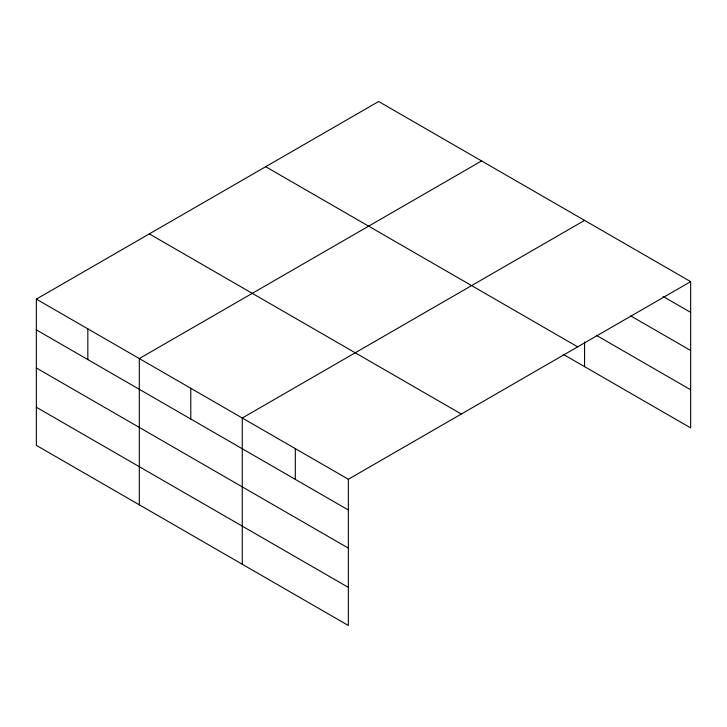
<?xml version="1.0" encoding="UTF-8"?>
<svg xmlns="http://www.w3.org/2000/svg" width="727" height="727" viewBox="0 0 727 727"><rect width="100%" height="100%" fill="white"/><g stroke="black" fill="none" stroke-linecap="round" stroke-linejoin="round"><path stroke-width="1.09" d="M690.65 281.631L378.64 101.498L36.35 299.115L36.35 445.369L348.36 625.502L348.36 479.257L690.65 281.631L690.65 427.885L563.198 354.294M481.601 160.94L139.311 358.565L139.311 504.811M584.563 220.39L242.273 418.007L242.273 564.252M663.151 296.507L690.65 312.383M630.736 315.909L690.65 350.496M596.358 335.329L690.65 389.772M265.682 166.71L577.692 346.852M149.308 233.903L461.318 414.036M36.35 299.115L348.36 479.257M36.35 329.867L348.36 510.009M36.35 367.98L348.36 548.122M36.35 407.247L348.36 587.389M584.563 341.972L584.563 366.635M295.316 448.632L295.316 479.384M190.792 388.282L190.792 419.034M87.831 328.84L87.831 359.592"/></g></svg>
